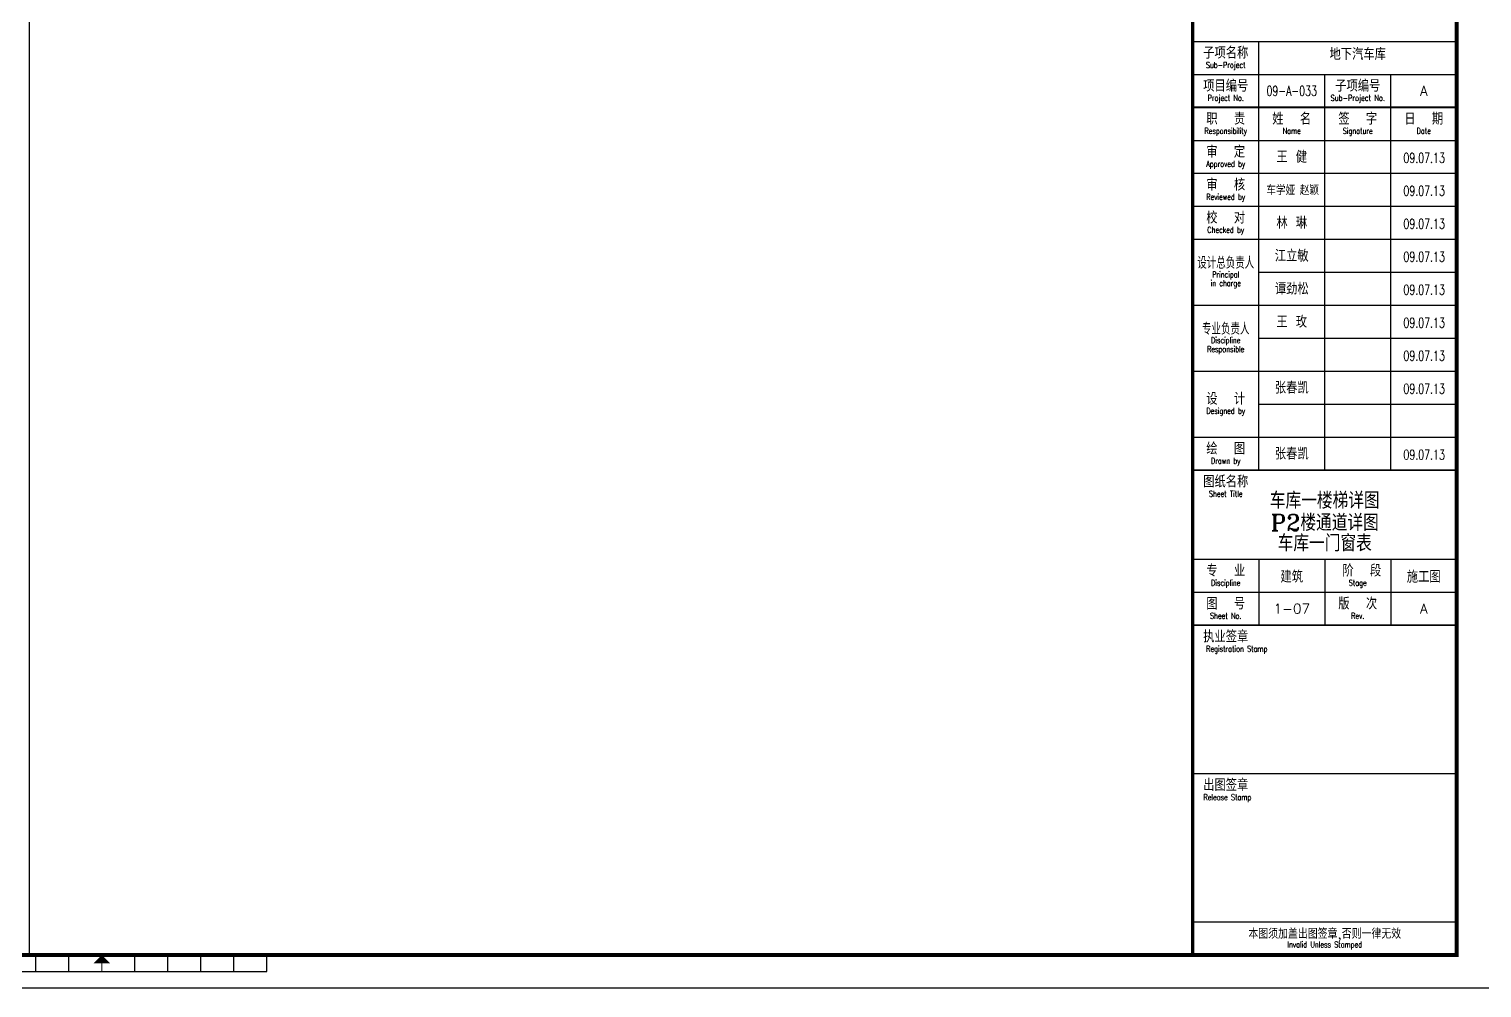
# Model space of a CAD drawing. Extents: x -1348811 to 123514, y -640545 to 749356.
# Drawn here: x -747933 to -725923, y 175487 to 190025 of the extents above; entities that cross this region are included whole.
import ezdxf
from ezdxf.enums import TextEntityAlignment as Align

# ---------------------------------------------------------------- set-up
doc = ezdxf.new("R2010")
doc.units = 0
doc.header["$LTSCALE"] = 10
doc.header["$MEASUREMENT"] = 0
doc.layers.get('0').update_dxf_attribs({"linetype": 'CONTINUOUS'})
doc.layers.add('STAIR', color=9, linetype='CONTINUOUS')
doc.layers.add('图框', color=7, linetype='CONTINUOUS')
doc.styles.add('TKZ1_tjhts.shx', font='tjromant.shx', dxfattribs={"bigfont": 'tjhts.shx'})
doc.styles.add('TKZ2_tjkts.shx', font='tjromant.shx', dxfattribs={"bigfont": 'tjkts.shx'})
doc.styles.add('黑体', font='simhei.ttf')

# ---------------------------------------------------------------- blocks, each defined once
blk = doc.blocks.new('TJAD_TK_A1')
for p, q in [((1251.38, 643.45), (1331.38, 643.45)), ((1271.38, 513.45), (1271.38, 643.45)), ((1251.38, 633.45), (1331.38, 633.45)), ((1291.38, 513.45), (1291.38, 633.45)), ((1311.38, 513.45), (1311.38, 633.45)), ((1251.38, 613.45), (1331.38, 613.45)), ((1251.38, 603.45), (1331.38, 603.45)), ((1251.38, 593.45), (1331.38, 593.45)), ((1251.38, 583.45), (1331.38, 583.45)), ((1271.38, 573.45), (1331.38, 573.45)), ((1251.38, 563.45), (1331.38, 563.45)), ((1271.38, 553.45), (1331.38, 553.45)), ((1251.38, 543.45), (1331.38, 543.45)), ((1271.38, 533.45), (1331.38, 533.45)), ((1251.38, 523.45), (1331.38, 523.45)), ((1251.38, 486.45), (1331.38, 486.45)), ((1271.38, 486.45), (1271.38, 466.45)), ((1291.38, 486.45), (1291.38, 466.45)), ((1311.38, 486.45), (1311.38, 466.45)), ((1251.38, 476.45), (1331.38, 476.45)), ((1251.38, 421.45), (1331.38, 421.45)), ((1251.38, 376.45), (1331.38, 376.45))]:
    blk.add_line(p, q)
for points, const_width in [([(1251.38, 940.45), (1251.38, 366.45)], 1), ([(1251.38, 623.45), (1331.38, 623.45)], 0.6), ([(1251.38, 513.45), (1331.38, 513.45)], 0.6), ([(1251.38, 466.45), (1331.38, 466.45)], 0.6)]:
    blk.add_lwpolyline(points, dxfattribs=dict(const_width=const_width))
at = {"layer": '图框'}
for p, q in [((900.88, 361.45), (900.88, 366.45)), ((910.88, 361.45), (910.88, 366.45)), ((930.88, 361.45), (930.88, 366.45)), ((940.88, 361.45), (940.88, 366.45)), ((950.88, 361.45), (950.88, 366.45)), ((960.88, 361.45), (960.88, 366.45)), ((970.88, 361.45), (970.88, 366.45)), ((870.88, 361.45), (970.88, 361.45)), ((500.38, 356.45), (1341.38, 356.45))]:
    blk.add_line(p, q, dxfattribs=at)
at = {"layer": '图框', "const_width": 1.2}
blk.add_lwpolyline([(1331.38, 940.45), (525.38, 940.45), (525.38, 366.45), (1331.38, 366.45)], close=True, dxfattribs=at)
at = {"layer": '图框', "const_width": 0.3}
blk.add_lwpolyline([(920.88, 363.95), (920.88, 361.45)], dxfattribs=at)
at = {"layer": '图框'}
blk.add_solid([(918.38, 363.95), (923.38, 363.95), (920.88, 366.45)], dxfattribs=at)
at = {"style": 'TKZ2_tjkts.shx'}
for s, height, p in [('子项名称', 3.6, (1261.38, 640)), ('项目编号', 3.6, (1261.38, 630)), ('职  责', 3.6, (1261.38, 620)), ('姓  名', 3.6, (1281.38, 620)), ('签  字', 3.6, (1301.38, 620)), ('日  期', 3.6, (1321.38, 620)), ('审  定', 3.6, (1261.38, 610)), ('审  核', 3.6, (1261.38, 600)), ('校  对', 3.6, (1261.38, 590)), ('设  计', 3.6, (1261.38, 535.1)), ('绘  图', 3.6, (1261.38, 520)), ('图纸名称', 3.6, (1261.38, 510)), ('专  业', 3.6, (1261.38, 483)), (' 阶  段', 3.6, (1301.38, 483)), ('图  号', 3.6, (1261.38, 473)), ('版  次', 3.6, (1301.38, 473)), ('执业签章', 3.6, (1261.38, 463)), ('出图签章', 3.6, (1261.38, 418)), ('本图须加盖出图签章,否则一律无效', 3, (1291.38, 372.88))]:
    blk.add_text(s, height=height, dxfattribs=at).set_placement(p, align=Align.MIDDLE_CENTER)
at = {"style": 'TKZ2_tjkts.shx', "width": 0.8}
for s, height, p in [('Sub-Project', 1.8, (1261.38, 636.3)), ('Project No.', 1.8, (1261.38, 626.3)), ('Responsibility', 1.8, (1261.38, 616.3)), ('Name', 1.8, (1281.38, 616.3)), ('Signature', 1.8, (1301.38, 616.3)), ('Date', 1.8, (1321.38, 616.3)), ('Approved by', 1.8, (1261.38, 606.3)), ('Reviewed by', 1.8, (1261.38, 596.3)), ('Checked by', 1.8, (1261.38, 586.3)), ('设计总负责人', 3.6, (1261.38, 576.33)), ('Principal', 1.8, (1261.38, 572.8)), ('in charge', 1.8, (1261.38, 570.15)), ('专业负责人', 3.6, (1261.38, 556.33)), ('Responsible', 1.8, (1261.38, 550.15)), ('Discipline', 1.8, (1261.38, 552.87)), ('Designed by', 1.8, (1261.38, 531.4)), ('Drawn by', 1.8, (1261.38, 516.3)), ('Sheet Title', 1.8, (1261.38, 506.3)), ('Discipline', 1.8, (1261.38, 479.3)), ('Stage', 1.8, (1301.38, 479.3)), ('Sheet No.', 1.8, (1261.38, 469.3)), ('Rev.', 1.8, (1301.38, 469.3)), ('Registration Stamp', 1.8, (1264.74, 459.3)), ('Release Stamp', 1.8, (1261.89, 414.3)), ('Invalid Unless Stamped', 1.8, (1291.38, 369.62))]:
    blk.add_text(s, height=height, dxfattribs=at).set_placement(p, align=Align.MIDDLE_CENTER)
at = {"layer": '图框', "style": 'TKZ2_tjkts.shx'}
blk.add_text('子项编号', height=3.6, dxfattribs=at).set_placement((1301.38, 630), align=Align.MIDDLE_CENTER)
at = {"layer": '图框', "style": 'TKZ2_tjkts.shx', "width": 0.7}
blk.add_text('Sub-Project No.', height=1.8, dxfattribs=at).set_placement((1301.38, 626.3), align=Align.MIDDLE_CENTER)
blk = doc.blocks.new('TJAD_图框_A1')
at = {"layer": '图框'}
blk.add_blockref('TJAD_TK_A1', (0, 0), dxfattribs=at)
at = {"layer": '图框', "color": 6, "style": 'TKZ1_tjhts.shx'}
for s, height, p in [('地下汽车库', 3.6, (1301.38, 639.61)), ('A', 3, (1321.38, 628.45)), ('王 健', 3.6, (1281.38, 608.45)), ('林 琳', 3.6, (1281.38, 588.45)), ('江立敏', 3.6, (1281.38, 578.45)), ('谭劲松', 3.6, (1281.38, 568.45)), ('王 玫', 3.6, (1281.38, 558.45)), ('张春凯', 3.6, (1281.38, 538.45)), ('张春凯', 3.6, (1281.38, 518.45)), ('A', 3, (1321.38, 471.45))]:
    blk.add_text(s, height=height, dxfattribs=at).set_placement(p, align=Align.MIDDLE_CENTER)
at = {"layer": '图框', "color": 6}
for s, height, style, width, p in [('09-A-033', 3, 'TKZ1_tjhts.shx', 0.7, (1281.38, 628.45)), ('09.07.13', 3, 'TKZ1_tjhts.shx', 0.7, (1321.5, 608.14)), ('  车学娅 赵颖', 2.6, '黑体', 0.8, (1280.26, 598.45)), ('09.07.13', 3, 'TKZ1_tjhts.shx', 0.7, (1321.5, 598.14)), ('09.07.13', 3, 'TKZ1_tjhts.shx', 0.7, (1321.5, 588.14)), ('09.07.13', 3, 'TKZ1_tjhts.shx', 0.7, (1321.5, 578.14)), ('09.07.13', 3, 'TKZ1_tjhts.shx', 0.7, (1321.5, 568.14)), ('09.07.13', 3, 'TKZ1_tjhts.shx', 0.7, (1321.5, 558.14)), ('09.07.13', 3, 'TKZ1_tjhts.shx', 0.7, (1321.5, 548.14)), ('09.07.13', 3, 'TKZ1_tjhts.shx', 0.7, (1321.5, 538.14)), ('09.07.13', 3, 'TKZ1_tjhts.shx', 0.7, (1321.5, 518.14))]:
    blk.add_text(s, height=height, dxfattribs=dict(at, style=style, width=width)).set_placement(p, align=Align.MIDDLE_CENTER)
at = {"layer": '图框', "color": 6, "style": 'TKZ1_tjhts.shx'}
for s, p in [('建筑', (1281.38, 479.35)), ('施工图', (1321.38, 479.35))]:
    blk.add_text(s, height=3.6, dxfattribs=at).set_placement(p, align=Align.CENTER)

msp = doc.modelspace()

# ---------------------------------------------------------------- linework, layer by layer
msp.add_line((-747933.1, 204687.1), (-747933.1, 175987.1))

# ---------------------------------------------------------------- block references
at = {"layer": 'STAIR', "xscale": 50, "yscale": 50, "zscale": 50}
msp.add_blockref('TJAD_图框_A1', (-792873.1, 157664.6), dxfattribs=at)

# ---------------------------------------------------------------- texts
at = {"layer": '图框', "color": 60, "style": 'TKZ1_tjhts.shx'}
for s, height, p in [('车库一楼梯详图', 250, (-728304.1, 182876.3)), ('P2楼通道详图', 250, (-728304.1, 182540.6)), ('车库一门窗表', 250, (-728304.1, 182230.5)), ('1-07', 150, (-728804.1, 181237.1))]:
    msp.add_text(s, height=height, dxfattribs=at).set_placement(p, align=Align.MIDDLE_CENTER)

doc.saveas('drawing.dxf')
